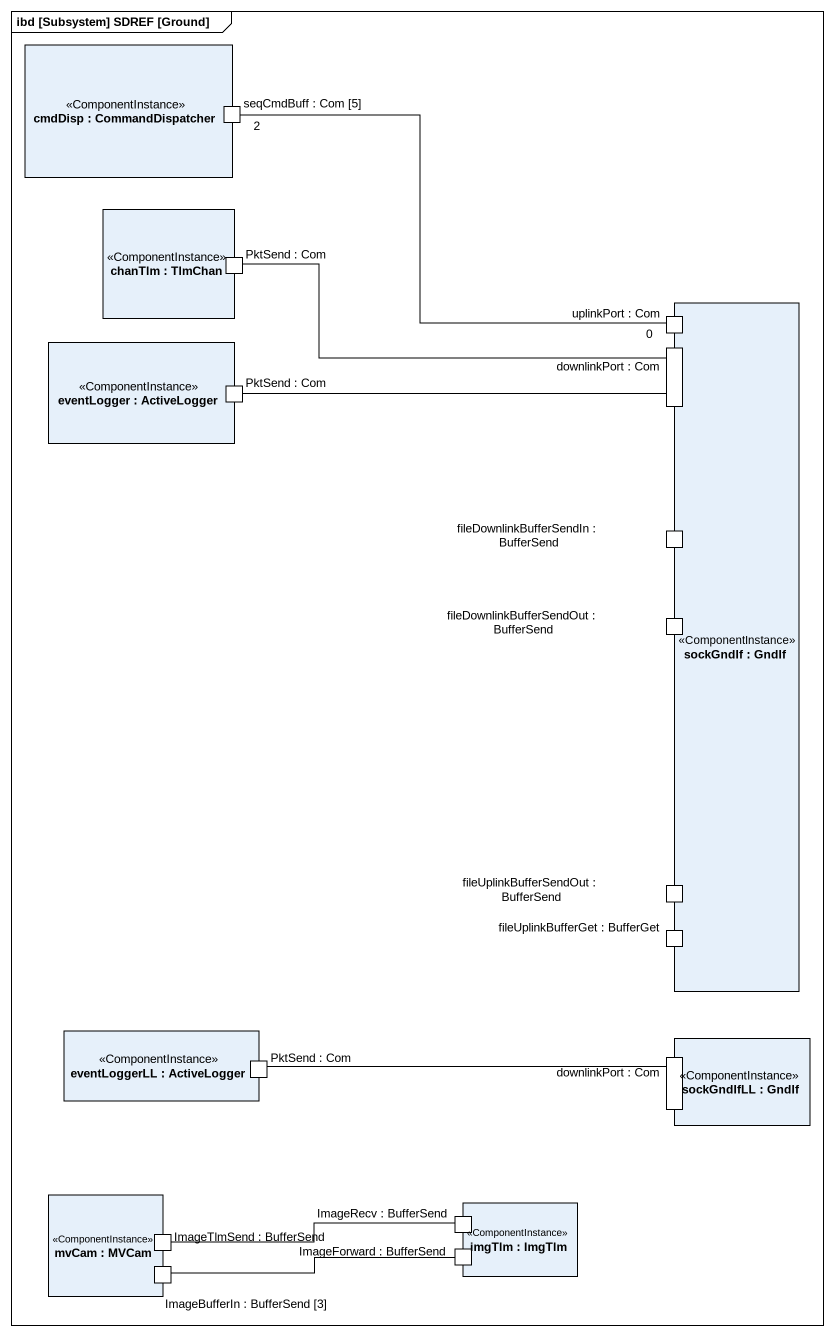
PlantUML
@startuml
mainframe ibd [Subsystem] SDREF [Ground]
rectangle "cmdDisp : CommandDispatcher" as cmdDisp <<ComponentInstance>> {
  port "seqCmdBuff : Com [5]" as seqCmdBuff_Com_5
}
rectangle "chanTlm : TlmChan" as chanTlm <<ComponentInstance>> {
  port "PktSend : Com" as PktSend_Com
}
rectangle "sockGndIf : GndIf" as sockGndIf <<ComponentInstance>> {
  port "uplinkPort : Com" as uplinkPort_Com
  port "downlinkPort : Com" as downlinkPort_Com
  port "fileDownlinkBufferSendIn : BufferSend" as fileDownlinkBufferSendIn
  port "fileDownlinkBufferSendOut : BufferSend" as fileDownlinkBufferSendOut
  port "fileUplinkBufferSendOut : BufferSend" as fileUplinkBufferSendOut
  port "fileUplinkBufferGet : BufferGet" as fileUplinkBufferGet
}
rectangle "eventLogger : ActiveLogger" as eventLogger <<ComponentInstance>> {
  port "PktSend : Com" as PktSend_Com_2
}
rectangle "eventLoggerLL : ActiveLogger" as eventLoggerLL <<ComponentInstance>> {
  port "PktSend : Com" as PktSend_Com_3
}
rectangle "sockGndIfLL : GndIf" as sockGndIfLL <<ComponentInstance>> {
  port "downlinkPort : Com" as downlinkPort_Com_2
}
rectangle "mvCam : MVCam" as mvCam <<ComponentInstance>> {
  port "ImageBufferIn : BufferSend [3]" as ImageBufferIn_BufferSend_3
  port "ImageTlmSend : BufferSend" as ImageTlmSend_BufferSend
}
rectangle "imgTlm : ImgTlm" as imgTlm <<ComponentInstance>> {
  port "ImageRecv : BufferSend" as ImageRecv_BufferSend
  port "ImageForward : BufferSend" as ImageForward_BufferSend
}
PktSend_Com -right- downlinkPort_Com
uplinkPort_Com "0" -left- "2" seqCmdBuff_Com_5
PktSend_Com_2 -right- downlinkPort_Com
PktSend_Com_3 -right- downlinkPort_Com_2
ImageTlmSend_BufferSend -right- ImageRecv_BufferSend
ImageForward_BufferSend -left- ImageBufferIn_BufferSend_3
@enduml
